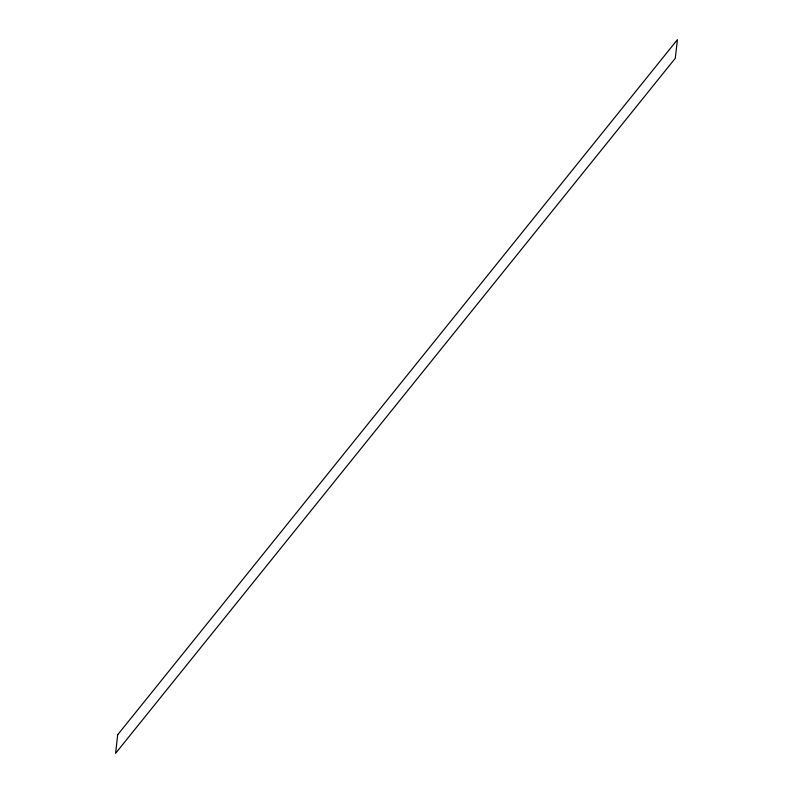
<?xml version="1.0" encoding="UTF-8"?>
<svg xmlns="http://www.w3.org/2000/svg" width="793" height="793" viewBox="0 0 793 793"><rect width="100%" height="100%" fill="white"/><g stroke="black" fill="none" stroke-linecap="round" stroke-linejoin="round"><path stroke-width="1.19" d="M117.701 734.734L115.58 753.35L675.299 58.266L677.42 39.65L117.701 734.734"/></g></svg>
